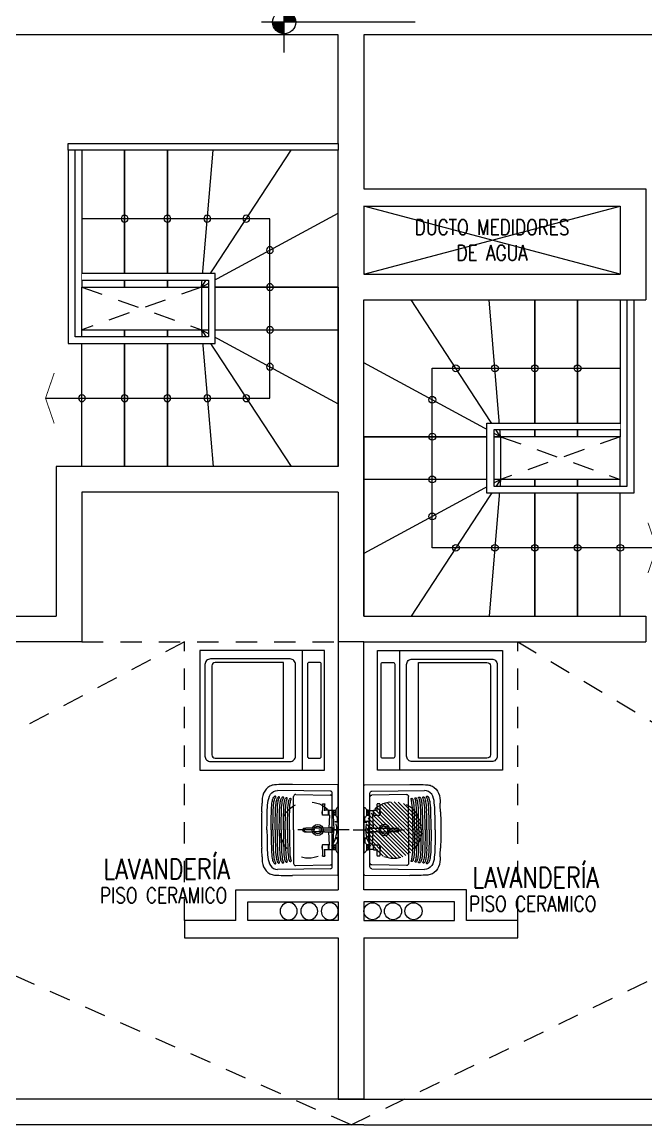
# Model space of a CAD drawing. Header units: millimetres. Extents: x 3765 to 3833, y 1327 to 1657.
# Drawn here: x 3806.17 to 3809.82, y 1357.21 to 1363.66 of the extents above; entities that cross this region are included whole.
import ezdxf
from ezdxf.enums import TextEntityAlignment as Align

# ---------------------------------------------------------------- set-up
doc = ezdxf.new("R2010")
doc.units = ezdxf.units.MM
doc.set_wipeout_variables(frame=1)
doc.linetypes.add('DASHDOT', pattern=[1, 0.5, -0.25, 0, -0.25])
doc.linetypes.add('HIDDEN2', pattern=[0.1875, 0.125, -0.0625])
doc.layers.get('0').update_dxf_attribs({"color": 251, "lineweight": 9})
for name, color, linetype, lineweight in [('A-BARANDAS', 251, 'Continuous', 13), ('A-COCINAS-LAV', 251, 'Continuous', 13), ('A-HATCH', 251, 'Continuous', 13), ('A-LINEAS', 251, 'Continuous', 13), ('A-MURO BAJO', 251, 'Continuous', 13), ('A-MUROS', 251, 'Continuous', 13), ('A-NIVELES-NPT', 251, 'Continuous', 13), ('A-PROYECCIONES', 251, 'HIDDEN2', 13), ('A-TEXTO-ACABADO PISO', 251, 'Continuous', 13), ('A-TEXTO-AMBIENTE', 251, 'Continuous', 13), ('A_50_TextoAmbiente', 251, 'Continuous', 13), ('A_50_TextoIndicaciones', 251, 'Continuous', 13), ('BARANDAS', 251, 'Continuous', 13), ('DLP_MURO ALTO', 251, 'Continuous', 13)]:
    doc.layers.add(name, color=color, linetype=linetype, lineweight=lineweight)
doc.layers.add('MODIFICACION DLPS 20230919 (para obra)', color=251, linetype='Continuous', lineweight=13, plot=False)
doc.styles.add('R80', font='ARIALN.TTF', dxfattribs={"height": 2.03})
doc.styles.add('ROMANS', font='romans.shx', dxfattribs={"width": 0.8})

# ---------------------------------------------------------------- blocks, each defined once
blk = doc.blocks.new('MEZCLADORA-P')
at = {"color": 251, "linetype": 'DASHDOT', "ltscale": 0.07}
blk.add_line((0, 0.2633), (0, -0.2869), dxfattribs=at)
at = {"color": 7}
for p, q in [((-0.1318, 0), (-0.0713, 0)), ((-0.0713, 0), (-0.0713, -0.0048)), ((0.0714, 0), (0.1319, 0)), ((0.1319, 0), (0.1319, -0.0048)), ((-0.1318, 0), (-0.1318, -0.0048)), ((-0.1178, -0.0145), (-0.0853, -0.0145)), ((-0.0875, -0.0265), (-0.1157, -0.0265)), ((-0.0876, -0.057), (-0.1156, -0.057)), ((-0.1156, -0.057), (-0.1156, -0.078)), ((-0.1141, -0.0265), (-0.1146, -0.027)), ((-0.0886, -0.027), (-0.1146, -0.027)), ((-0.1146, -0.027), (-0.1146, -0.056)), ((-0.1146, -0.056), (-0.0886, -0.056)), ((-0.1141, -0.0565), (-0.1146, -0.056)), ((-0.0891, -0.0565), (-0.1141, -0.0565)), ((-0.0891, -0.0265), (-0.0886, -0.027)), ((-0.0891, -0.0565), (-0.0886, -0.056)), ((-0.0886, -0.027), (-0.0886, -0.0285)), ((-0.0886, -0.0525), (-0.0886, -0.056)), ((-0.0876, -0.057), (-0.0876, -0.093)), ((-0.0865, -0.0305), (-0.0015, -0.0262)), ((-0.0865, -0.0505), (-0.011, -0.0543)), ((-0.011, -0.0405), (-0.011, -0.0805)), ((0.086, -0.0304), (0.0015, -0.0262)), ((0.011, -0.0805), (0.011, -0.0405)), ((0.086, -0.0506), (0.011, -0.0543)), ((0.0714, 0), (0.0714, -0.0048)), ((0.0854, -0.0145), (0.1179, -0.0145)), ((0.1157, -0.0265), (0.0875, -0.0265)), ((0.1156, -0.057), (0.0876, -0.057)), ((0.0876, -0.057), (0.0876, -0.093)), ((0.0886, -0.0265), (0.0881, -0.027)), ((0.1151, -0.027), (0.0881, -0.027)), ((0.0881, -0.0285), (0.0881, -0.027)), ((0.0881, -0.056), (0.0881, -0.0525)), ((0.0881, -0.056), (0.1151, -0.056)), ((0.0886, -0.0565), (0.0881, -0.056)), ((0.1146, -0.0565), (0.0886, -0.0565)), ((0.0896, -0.0565), (0.0896, -0.057)), ((0.0926, -0.0379), (0.0926, -0.0379)), ((0.1136, -0.0565), (0.1136, -0.057)), ((0.1146, -0.0265), (0.1151, -0.027)), ((0.1146, -0.0565), (0.1151, -0.056)), ((0.1151, -0.056), (0.1151, -0.027)), ((0.1156, -0.057), (0.1156, -0.078)), ((-0.1526, -0.078), (-0.1501, -0.078)), ((-0.1526, -0.093), (-0.1526, -0.078)), ((-0.1501, -0.093), (-0.1526, -0.093)), ((-0.1242, -0.078), (-0.1501, -0.078)), ((-0.1501, -0.093), (-0.1242, -0.093)), ((-0.1129, -0.078), (-0.1242, -0.078)), ((-0.1242, -0.093), (-0.1129, -0.093)), ((-0.1137, -0.093), (-0.1137, -0.0932)), ((-0.0876, -0.093), (-0.1129, -0.093)), ((-0.1031, -0.0954), (-0.1001, -0.0954)), ((-0.0895, -0.093), (-0.0895, -0.0932)), ((-0.011, -0.0805), (-0.011, -0.1514)), ((0.011, -0.0805), (0.011, -0.1514)), ((0.1129, -0.093), (0.0876, -0.093)), ((0.0895, -0.093), (0.0895, -0.0932)), ((0.1001, -0.0954), (0.1031, -0.0954)), ((0.1242, -0.078), (0.1129, -0.078)), ((0.1129, -0.093), (0.1242, -0.093)), ((0.1137, -0.093), (0.1137, -0.0932)), ((0.1501, -0.078), (0.1242, -0.078)), ((0.1242, -0.093), (0.1501, -0.093)), ((0.1501, -0.078), (0.1526, -0.078)), ((0.1526, -0.093), (0.1501, -0.093)), ((0.1526, -0.093), (0.1526, -0.078)), ((-0.011, -0.1514), (-0.011, -0.1885)), ((-0.011, -0.1885), (-0.011, -0.1905)), ((-0.011, -0.1969), (-0.011, -0.1905)), ((0.011, -0.1885), (0.011, -0.1514)), ((0.011, -0.1885), (0.011, -0.1905)), ((0.011, -0.1969), (0.011, -0.1905))]:
    blk.add_line(p, q, dxfattribs=at)
for centre, radius, start, end in [((-0.1303, -0.0048), 0.0015, 180, 228.4626), ((-0.0982, 0.0315), 0.05, 228.4626, 246.84527), ((-0.1083, -0.0205), 0.0095, 140.83329, 144.6655), ((-0.1083, -0.0205), 0.0095, 215.3345, 219.16671), ((-0.0948, -0.0205), 0.0095, 35.3345, 39.16671), ((-0.0948, -0.0205), 0.0095, 320.83329, 324.6655), ((-0.105, 0.0315), 0.05, 293.15473, 311.5374), ((-0.0728, -0.0048), 0.0015, 311.5374, 0), ((0, -0.0405), 0.0143, 320.04513, 219.95487), ((0, -0.0405), 0.0143, 320.5275, 219.4725), ((0, -0.0405), 0.014, 321.78679, 218.21321), ((0, -0.0405), 0.011, 0, 180), ((0.0729, -0.0048), 0.0015, 180, 228.4626), ((0.105, 0.0315), 0.05, 228.4626, 246.84527), ((0.0949, -0.0205), 0.0095, 140.83329, 144.6655), ((0.0949, -0.0205), 0.0095, 215.3345, 219.16671), ((0.1084, -0.0205), 0.0095, 35.3345, 39.16671), ((0.1084, -0.0205), 0.0095, 320.83329, 324.6655), ((0.0982, 0.0315), 0.05, 293.15473, 311.5374), ((0.1304, -0.0048), 0.0015, 311.5374, 0), ((-0.1127, -0.0932), 0.001, 180, 255.75933), ((-0.1031, -0.0554), 0.04, 255.75933, 270), ((-0.1001, -0.0554), 0.04, 270, 284.24067), ((-0.0905, -0.0932), 0.001, 284.24067, 0), ((0.0905, -0.0932), 0.001, 180, 255.75933), ((0.1001, -0.0554), 0.04, 255.75933, 270), ((0.1031, -0.0554), 0.04, 270, 284.24067), ((0.1127, -0.0932), 0.001, 284.24067, 0)]:
    blk.add_arc(centre, radius, start, end, dxfattribs=at)
for centre, major_axis, ratio, start_param, end_param in [((-0.0016, -0.0243), (0.00195, 0.00019), 0.977728, 4.694416, 4.711947), ((0.0016, -0.0243), (0.00197, -0.00016), 0.989596, 4.695691, 4.715329), ((0, -0.1905), (-0.011, 0), 0.927184, 0, 3.141593), ((0, -0.1905), (0.011, 0), 0.927184, 3.141593, 6.283185)]:
    blk.add_ellipse(centre, major_axis=major_axis, ratio=ratio, start_param=start_param, end_param=end_param, dxfattribs=at)
for points, knots in [([(-0.1161, -0.026), (-0.1161, -0.026), (-0.1161, -0.0259), (-0.1161, -0.0257), (-0.1161, -0.0255), (-0.1161, -0.0251), (-0.1161, -0.0248), (-0.1161, -0.0244), (-0.1161, -0.0242), (-0.1161, -0.0237), (-0.1161, -0.0234), (-0.1161, -0.0228), (-0.1161, -0.0223), (-0.1161, -0.0214), (-0.1161, -0.0209), (-0.1161, -0.0201), (-0.1161, -0.0196), (-0.1161, -0.0187), (-0.1161, -0.0182), (-0.1161, -0.0176), (-0.1161, -0.0173), (-0.1161, -0.0168), (-0.1161, -0.0166), (-0.1161, -0.0162), (-0.1161, -0.0159), (-0.1161, -0.0155), (-0.1161, -0.0153), (-0.1161, -0.0151), (-0.1161, -0.015), (-0.1161, -0.015)], [1.912506, 1.912506, 1.912506, 1.912506, 2.09167, 2.09167, 2.270834, 2.270834, 2.409757, 2.409757, 2.503909, 2.503909, 2.59806, 2.59806, 2.741232, 2.741232, 2.868759, 2.868759, 2.996286, 2.996286, 3.139457, 3.139457, 3.233609, 3.233609, 3.32776, 3.32776, 3.466683, 3.466683, 3.645847, 3.645847, 3.825012, 3.825012, 3.825012, 3.825012]), ([(-0.1088, -0.026), (-0.1083, -0.026), (-0.1078, -0.0259), (-0.1067, -0.0257), (-0.1061, -0.0255), (-0.1053, -0.0251), (-0.1049, -0.0248), (-0.1043, -0.0244), (-0.1041, -0.0242), (-0.1036, -0.0237), (-0.1034, -0.0234), (-0.103, -0.0228), (-0.1028, -0.0223), (-0.1026, -0.0214), (-0.1025, -0.0209), (-0.1025, -0.0201), (-0.1026, -0.0196), (-0.1028, -0.0187), (-0.103, -0.0182), (-0.1034, -0.0176), (-0.1036, -0.0173), (-0.1041, -0.0168), (-0.1043, -0.0166), (-0.1049, -0.0162), (-0.1053, -0.0159), (-0.1061, -0.0155), (-0.1067, -0.0153), (-0.1078, -0.0151), (-0.1083, -0.015), (-0.1088, -0.015), (-0.1094, -0.015), (-0.1099, -0.0151), (-0.111, -0.0153), (-0.1116, -0.0155), (-0.1124, -0.0159), (-0.1128, -0.0162), (-0.1134, -0.0166), (-0.1136, -0.0168), (-0.1141, -0.0173), (-0.1143, -0.0176), (-0.1147, -0.0182), (-0.1149, -0.0187), (-0.1151, -0.0196), (-0.1152, -0.0201), (-0.1152, -0.0209), (-0.1151, -0.0214), (-0.1149, -0.0223), (-0.1147, -0.0228), (-0.1143, -0.0234), (-0.1141, -0.0237), (-0.1136, -0.0242), (-0.1134, -0.0244), (-0.1128, -0.0248), (-0.1124, -0.0251), (-0.1116, -0.0255), (-0.111, -0.0257), (-0.1099, -0.0259), (-0.1094, -0.026), (-0.1088, -0.026)], [1.912506, 1.912506, 1.912506, 1.912506, 2.09167, 2.09167, 2.270834, 2.270834, 2.409757, 2.409757, 2.503909, 2.503909, 2.59806, 2.59806, 2.741232, 2.741232, 2.868759, 2.868759, 2.996286, 2.996286, 3.139457, 3.139457, 3.233609, 3.233609, 3.32776, 3.32776, 3.466683, 3.466683, 3.645847, 3.645847, 3.825012, 3.825012, 3.825012, 4.004176, 4.004176, 4.18334, 4.18334, 4.322263, 4.322263, 4.416415, 4.416415, 4.510566, 4.510566, 4.653737, 4.653737, 4.781264, 4.781264, 4.908792, 4.908792, 5.051963, 5.051963, 5.146114, 5.146114, 5.240266, 5.240266, 5.379189, 5.379189, 5.558353, 5.558353, 5.737517, 5.737517, 5.737517, 5.737517]), ([(-0.0944, -0.026), (-0.0938, -0.026), (-0.0933, -0.0259), (-0.0922, -0.0257), (-0.0916, -0.0255), (-0.0908, -0.0251), (-0.0904, -0.0248), (-0.0898, -0.0244), (-0.0896, -0.0242), (-0.0891, -0.0237), (-0.0889, -0.0234), (-0.0885, -0.0228), (-0.0883, -0.0223), (-0.0881, -0.0214), (-0.088, -0.0209), (-0.088, -0.0201), (-0.0881, -0.0196), (-0.0883, -0.0187), (-0.0885, -0.0182), (-0.0889, -0.0176), (-0.0891, -0.0173), (-0.0896, -0.0168), (-0.0898, -0.0166), (-0.0904, -0.0162), (-0.0908, -0.0159), (-0.0916, -0.0155), (-0.0922, -0.0153), (-0.0933, -0.0151), (-0.0938, -0.015), (-0.0944, -0.015), (-0.0949, -0.015), (-0.0954, -0.0151), (-0.0965, -0.0153), (-0.0971, -0.0155), (-0.0979, -0.0159), (-0.0983, -0.0162), (-0.0989, -0.0166), (-0.0991, -0.0168), (-0.0996, -0.0173), (-0.0998, -0.0176), (-0.1002, -0.0182), (-0.1004, -0.0187), (-0.1006, -0.0196), (-0.1007, -0.0201), (-0.1007, -0.0209), (-0.1006, -0.0214), (-0.1004, -0.0223), (-0.1002, -0.0228), (-0.0998, -0.0234), (-0.0996, -0.0237), (-0.0991, -0.0242), (-0.0989, -0.0244), (-0.0983, -0.0248), (-0.0979, -0.0251), (-0.0971, -0.0255), (-0.0965, -0.0257), (-0.0954, -0.0259), (-0.0949, -0.026), (-0.0944, -0.026)], [-1.912506, -1.912506, -1.912506, -1.912506, -1.733342, -1.733342, -1.554177, -1.554177, -1.415254, -1.415254, -1.321103, -1.321103, -1.226951, -1.226951, -1.08378, -1.08378, -0.956253, -0.956253, -0.828726, -0.828726, -0.685555, -0.685555, -0.591403, -0.591403, -0.497251, -0.497251, -0.358328, -0.358328, -0.179164, -0.179164, 0, 0, 0, 0.179164, 0.179164, 0.358328, 0.358328, 0.497251, 0.497251, 0.591403, 0.591403, 0.685555, 0.685555, 0.828726, 0.828726, 0.956253, 0.956253, 1.08378, 1.08378, 1.226951, 1.226951, 1.321103, 1.321103, 1.415254, 1.415254, 1.554177, 1.554177, 1.733342, 1.733342, 1.912506, 1.912506, 1.912506, 1.912506]), ([(-0.0886, -0.0285), (-0.0886, -0.0287), (-0.0886, -0.0289), (-0.0884, -0.0293), (-0.0883, -0.0295), (-0.0881, -0.0299), (-0.0879, -0.03), (-0.0876, -0.0303), (-0.0874, -0.0303), (-0.0869, -0.0305), (-0.0867, -0.0305), (-0.0865, -0.0305)], [0.0014961, 0.0014961, 0.0014961, 0.0014961, 0.0628341, 0.0628341, 0.1278738, 0.1278738, 0.192655, 0.192655, 0.2586819, 0.2586819, 0.3211409, 0.3211409, 0.3211409, 0.3211409]), ([(-0.0865, -0.0505), (-0.0867, -0.0505), (-0.0869, -0.0505), (-0.0873, -0.0507), (-0.0875, -0.0507), (-0.0879, -0.051), (-0.0881, -0.0511), (-0.0883, -0.0515), (-0.0884, -0.0517), (-0.0886, -0.0521), (-0.0886, -0.0523), (-0.0886, -0.0525)], [0, 0, 0, 0, 0.0632739, 0.0632739, 0.1284986, 0.1284986, 0.1931331, 0.1931331, 0.2588948, 0.2588948, 0.322347, 0.322347, 0.322347, 0.322347]), ([(-0.0871, -0.015), (-0.0871, -0.015), (-0.0871, -0.0151), (-0.0871, -0.0153), (-0.0871, -0.0155), (-0.0871, -0.0159), (-0.0871, -0.0162), (-0.0871, -0.0166), (-0.0871, -0.0168), (-0.0871, -0.0173), (-0.0871, -0.0176), (-0.0871, -0.0182), (-0.0871, -0.0187), (-0.0871, -0.0196), (-0.0871, -0.0201), (-0.0871, -0.0209), (-0.0871, -0.0214), (-0.0871, -0.0223), (-0.0871, -0.0228), (-0.0871, -0.0234), (-0.0871, -0.0237), (-0.0871, -0.0242), (-0.0871, -0.0244), (-0.0871, -0.0248), (-0.0871, -0.0251), (-0.0871, -0.0255), (-0.0871, -0.0257), (-0.0871, -0.0259), (-0.0871, -0.026), (-0.0871, -0.026)], [0, 0, 0, 0, 0.179164, 0.179164, 0.358328, 0.358328, 0.497251, 0.497251, 0.591403, 0.591403, 0.685555, 0.685555, 0.828726, 0.828726, 0.956253, 0.956253, 1.08378, 1.08378, 1.226951, 1.226951, 1.321103, 1.321103, 1.415254, 1.415254, 1.554177, 1.554177, 1.733342, 1.733342, 1.912506, 1.912506, 1.912506, 1.912506]), ([(0.0014, -0.0262), (0.0014, -0.0262), (0.0014, -0.0262), (0.0015, -0.0262), (0.0015, -0.0262), (0.0015, -0.0262)], [0, 0, 0, 0, 0.003858876, 0.003858876, 0.005459734, 0.005459734, 0.005459734, 0.005459734]), ([(0.086, -0.0305), (0.0862, -0.0305), (0.0864, -0.0304), (0.0869, -0.0303), (0.0871, -0.0302), (0.0874, -0.03), (0.0876, -0.0298), (0.0878, -0.0295), (0.0879, -0.0293), (0.0881, -0.0289), (0.0881, -0.0287), (0.0881, -0.0285)], [0.0009309, 0.0009309, 0.0009309, 0.0009309, 0.0631461, 0.0631461, 0.1284888, 0.1284888, 0.1937028, 0.1937028, 0.260157, 0.260157, 0.3196739, 0.3196739, 0.3196739, 0.3196739]), ([(0.0881, -0.0525), (0.0881, -0.0523), (0.0881, -0.0521), (0.0879, -0.0517), (0.0878, -0.0515), (0.0876, -0.0512), (0.0874, -0.051), (0.0871, -0.0508), (0.0869, -0.0507), (0.0864, -0.0506), (0.0862, -0.0505), (0.086, -0.0505)], [0.0009616, 0.0009616, 0.0009616, 0.0009616, 0.0627142, 0.0627142, 0.1276947, 0.1276947, 0.1924362, 0.1924362, 0.2584085, 0.2584085, 0.3218037, 0.3218037, 0.3218037, 0.3218037]), ([(0.0871, -0.026), (0.0871, -0.026), (0.0871, -0.0259), (0.0871, -0.0257), (0.0871, -0.0255), (0.0871, -0.0251), (0.0871, -0.0248), (0.0871, -0.0244), (0.0871, -0.0242), (0.0871, -0.0237), (0.0871, -0.0234), (0.0871, -0.0228), (0.0871, -0.0223), (0.0871, -0.0214), (0.0871, -0.0209), (0.0871, -0.0201), (0.0871, -0.0196), (0.0871, -0.0187), (0.0871, -0.0182), (0.0871, -0.0176), (0.0871, -0.0173), (0.0871, -0.0168), (0.0871, -0.0166), (0.0871, -0.0162), (0.0871, -0.0159), (0.0871, -0.0155), (0.0871, -0.0153), (0.0871, -0.0151), (0.0871, -0.015), (0.0871, -0.015)], [1.912506, 1.912506, 1.912506, 1.912506, 2.09167, 2.09167, 2.270834, 2.270834, 2.409757, 2.409757, 2.503909, 2.503909, 2.59806, 2.59806, 2.741232, 2.741232, 2.868759, 2.868759, 2.996286, 2.996286, 3.139457, 3.139457, 3.233609, 3.233609, 3.32776, 3.32776, 3.466683, 3.466683, 3.645847, 3.645847, 3.825012, 3.825012, 3.825012, 3.825012]), ([(0.0944, -0.026), (0.0949, -0.026), (0.0954, -0.0259), (0.0965, -0.0257), (0.0971, -0.0255), (0.0979, -0.0251), (0.0983, -0.0248), (0.0989, -0.0244), (0.0991, -0.0242), (0.0996, -0.0237), (0.0998, -0.0234), (0.1002, -0.0228), (0.1004, -0.0223), (0.1006, -0.0214), (0.1007, -0.0209), (0.1007, -0.0201), (0.1006, -0.0196), (0.1004, -0.0187), (0.1002, -0.0182), (0.0998, -0.0176), (0.0996, -0.0173), (0.0991, -0.0168), (0.0989, -0.0166), (0.0983, -0.0162), (0.0979, -0.0159), (0.0971, -0.0155), (0.0965, -0.0153), (0.0954, -0.0151), (0.0949, -0.015), (0.0944, -0.015), (0.0938, -0.015), (0.0933, -0.0151), (0.0922, -0.0153), (0.0916, -0.0155), (0.0908, -0.0159), (0.0904, -0.0162), (0.0898, -0.0166), (0.0896, -0.0168), (0.0891, -0.0173), (0.0889, -0.0176), (0.0885, -0.0182), (0.0883, -0.0187), (0.0881, -0.0196), (0.088, -0.0201), (0.088, -0.0209), (0.0881, -0.0214), (0.0883, -0.0223), (0.0885, -0.0228), (0.0889, -0.0234), (0.0891, -0.0237), (0.0896, -0.0242), (0.0898, -0.0244), (0.0904, -0.0248), (0.0908, -0.0251), (0.0916, -0.0255), (0.0922, -0.0257), (0.0933, -0.0259), (0.0938, -0.026), (0.0944, -0.026)], [1.912506, 1.912506, 1.912506, 1.912506, 2.09167, 2.09167, 2.270834, 2.270834, 2.409757, 2.409757, 2.503909, 2.503909, 2.59806, 2.59806, 2.741232, 2.741232, 2.868759, 2.868759, 2.996286, 2.996286, 3.139457, 3.139457, 3.233609, 3.233609, 3.32776, 3.32776, 3.466683, 3.466683, 3.645847, 3.645847, 3.825012, 3.825012, 3.825012, 4.004176, 4.004176, 4.18334, 4.18334, 4.322263, 4.322263, 4.416415, 4.416415, 4.510566, 4.510566, 4.653737, 4.653737, 4.781264, 4.781264, 4.908792, 4.908792, 5.051963, 5.051963, 5.146114, 5.146114, 5.240266, 5.240266, 5.379189, 5.379189, 5.558353, 5.558353, 5.737517, 5.737517, 5.737517, 5.737517]), ([(0.1088, -0.026), (0.1094, -0.026), (0.1099, -0.0259), (0.111, -0.0257), (0.1116, -0.0255), (0.1124, -0.0251), (0.1128, -0.0248), (0.1134, -0.0244), (0.1136, -0.0242), (0.1141, -0.0237), (0.1143, -0.0234), (0.1147, -0.0228), (0.1149, -0.0223), (0.1151, -0.0214), (0.1152, -0.0209), (0.1152, -0.0201), (0.1151, -0.0196), (0.1149, -0.0187), (0.1147, -0.0182), (0.1143, -0.0176), (0.1141, -0.0173), (0.1136, -0.0168), (0.1134, -0.0166), (0.1128, -0.0162), (0.1124, -0.0159), (0.1116, -0.0155), (0.111, -0.0153), (0.1099, -0.0151), (0.1094, -0.015), (0.1088, -0.015), (0.1083, -0.015), (0.1078, -0.0151), (0.1067, -0.0153), (0.1061, -0.0155), (0.1053, -0.0159), (0.1049, -0.0162), (0.1043, -0.0166), (0.1041, -0.0168), (0.1036, -0.0173), (0.1034, -0.0176), (0.103, -0.0182), (0.1028, -0.0187), (0.1026, -0.0196), (0.1025, -0.0201), (0.1025, -0.0209), (0.1026, -0.0214), (0.1028, -0.0223), (0.103, -0.0228), (0.1034, -0.0234), (0.1036, -0.0237), (0.1041, -0.0242), (0.1043, -0.0244), (0.1049, -0.0248), (0.1053, -0.0251), (0.1061, -0.0255), (0.1067, -0.0257), (0.1078, -0.0259), (0.1083, -0.026), (0.1088, -0.026)], [-1.912506, -1.912506, -1.912506, -1.912506, -1.733342, -1.733342, -1.554177, -1.554177, -1.415254, -1.415254, -1.321103, -1.321103, -1.226951, -1.226951, -1.08378, -1.08378, -0.956253, -0.956253, -0.828726, -0.828726, -0.685555, -0.685555, -0.591403, -0.591403, -0.497251, -0.497251, -0.358328, -0.358328, -0.179164, -0.179164, 0, 0, 0, 0.179164, 0.179164, 0.358328, 0.358328, 0.497251, 0.497251, 0.591403, 0.591403, 0.685555, 0.685555, 0.828726, 0.828726, 0.956253, 0.956253, 1.08378, 1.08378, 1.226951, 1.226951, 1.321103, 1.321103, 1.415254, 1.415254, 1.554177, 1.554177, 1.733342, 1.733342, 1.912506, 1.912506, 1.912506, 1.912506]), ([(0.1161, -0.015), (0.1161, -0.015), (0.1161, -0.0151), (0.1161, -0.0153), (0.1161, -0.0155), (0.1161, -0.0159), (0.1161, -0.0162), (0.1161, -0.0166), (0.1161, -0.0168), (0.1161, -0.0173), (0.1161, -0.0176), (0.1161, -0.0182), (0.1161, -0.0187), (0.1161, -0.0196), (0.1161, -0.0201), (0.1161, -0.0209), (0.1161, -0.0214), (0.1161, -0.0223), (0.1161, -0.0228), (0.1161, -0.0234), (0.1161, -0.0237), (0.1161, -0.0242), (0.1161, -0.0244), (0.1161, -0.0248), (0.1161, -0.0251), (0.1161, -0.0255), (0.1161, -0.0257), (0.1161, -0.0259), (0.1161, -0.026), (0.1161, -0.026)], [0, 0, 0, 0, 0.179164, 0.179164, 0.358328, 0.358328, 0.497251, 0.497251, 0.591403, 0.591403, 0.685555, 0.685555, 0.828726, 0.828726, 0.956253, 0.956253, 1.08378, 1.08378, 1.226951, 1.226951, 1.321103, 1.321103, 1.415254, 1.415254, 1.554177, 1.554177, 1.733342, 1.733342, 1.912506, 1.912506, 1.912506, 1.912506]), ([(0.011, -0.1969), (0.011, -0.198), (0.0108, -0.199), (0.0101, -0.2011), (0.0095, -0.2021), (0.0082, -0.2038), (0.0073, -0.2046), (0.0054, -0.2059), (0.0043, -0.2064), (0.0021, -0.207), (0.0009, -0.2072), (-0.0015, -0.2071), (-0.0026, -0.2069), (-0.0048, -0.2062), (-0.0059, -0.2056), (-0.0077, -0.2042), (-0.0085, -0.2034), (-0.0098, -0.2016), (-0.0103, -0.2006), (-0.0109, -0.1987), (-0.011, -0.1978), (-0.011, -0.1969)], [4.328417, 4.328417, 4.328417, 4.328417, 4.64395, 4.64395, 4.960575, 4.960575, 5.279717, 5.279717, 5.601363, 5.601363, 5.924602, 5.924602, 6.248311, 6.248311, 6.571371, 6.571371, 6.892655, 6.892655, 7.211325, 7.211325, 7.470009, 7.470009, 7.470009, 7.470009])]:
    blk.add_open_spline(points, degree=3, knots=knots, dxfattribs=at)
for points in [[(-0.093, -0.0371), (-0.093, -0.0371), (-0.093, -0.0371), (-0.093, -0.0371)], [(-0.0886, -0.0525), (-0.0886, -0.0525), (-0.0886, -0.0525), (-0.0886, -0.0525)], [(-0.0865, -0.0505), (-0.0865, -0.0505), (-0.0865, -0.0505), (-0.0865, -0.0505)], [(-0.0015, -0.0262), (-0.0015, -0.0262), (-0.0015, -0.0262), (-0.0015, -0.0262)], [(-0.0015, -0.0262), (-0.0015, -0.0262), (-0.0014, -0.0262), (-0.0014, -0.0262)], [(0.0015, -0.0262), (0.0015, -0.0262), (0.0015, -0.0262), (0.0015, -0.0262)], [(0.0881, -0.0525), (0.0881, -0.0525), (0.0881, -0.0525), (0.0881, -0.0525)]]:
    blk.add_open_spline(points, degree=3, dxfattribs=at)
blk = doc.blocks.new('LAV-AMAZ-LAV_01')
blk.add_wipeout([(0.26, 0), (0.2622, -0.0005), (0.2636, -0.0015), (0.2646, -0.0029), (0.265, -0.005), (0.2669, -0.2686), (0.2669, -0.2806), (0.2668, -0.3016), (0.2663, -0.3212), (0.2658, -0.3369), (0.2649, -0.3544), (0.2637, -0.3738), (0.2622, -0.3835), (0.2599, -0.3912), (0.256, -0.3998), (0.2526, -0.4053), (0.248, -0.4118), (0.2384, -0.4219), (0.2336, -0.426), (0.2274, -0.4303), (0.2218, -0.4337), (0.2153, -0.4368), (0.2095, -0.4389), (0.2006, -0.4416), (0.191, -0.4437), (0.1829, -0.445), (0.1696, -0.4461), (0.165, -0.4462), (0.1572, -0.4459), (0.1314, -0.4466), (0.1057, -0.4481), (0.0834, -0.4489), (0.0611, -0.4495), (0.0413, -0.4498), (0.0031, -0.45), (-0.0305, -0.4499), (-0.0611, -0.4495), (-0.0834, -0.4489), (-0.1057, -0.4481), (-0.1314, -0.4466), (-0.1572, -0.4459), (-0.165, -0.4462), (-0.1772, -0.4456), (-0.1867, -0.4445), (-0.1955, -0.4428), (-0.2037, -0.4407), (-0.2104, -0.4386), (-0.2153, -0.4368), (-0.223, -0.433), (-0.231, -0.4279), (-0.2384, -0.4219), (-0.245, -0.4153), (-0.2509, -0.4079), (-0.2556, -0.4005), (-0.2593, -0.3928), (-0.2612, -0.3876), (-0.2627, -0.3815), (-0.2637, -0.3738), (-0.2647, -0.3576), (-0.2655, -0.3419), (-0.2661, -0.3284), (-0.2663, -0.3212), (-0.2667, -0.3081), (-0.2669, -0.2902), (-0.2669, -0.2686), (-0.2665, -0.2127), (-0.266, -0.1368), (-0.265, -0.005), (-0.2647, -0.0032), (-0.2636, -0.0015), (-0.2621, -0.0004), (-0.26, 0)])
for p, q in [((0.26, 0), (-0.26, 0)), ((-0.265, -0.005), (-0.2669, -0.2686)), ((-0.2271, -0.0469), (-0.2308, -0.3547)), ((0.2151, -0.035), (-0.2151, -0.035)), ((-0.208, -0.2488), (-0.2042, -0.0468)), ((0.208, -0.2488), (0.2042, -0.0468)), ((0.2271, -0.0469), (0.2308, -0.3547)), ((0.265, -0.005), (0.2669, -0.2686)), ((0, -0.261), (-0.196, -0.261)), ((0, -0.261), (0.196, -0.261))]:
    blk.add_line(p, q)
at = {"color": 7}
for points in [[(-0.0001, -0.334, -0.004924), (-0.06, -0.3335, -0.005443), (-0.1041, -0.3321, -0.041272), (-0.157, -0.329, -0.078711), (-0.1799, -0.3243, -0.062731), (-0.1859, -0.3211, -0.37117)], [(-0.0001, -0.321, -0.004924), (-0.06, -0.3205, -0.005443), (-0.1041, -0.3191, -0.041272), (-0.157, -0.316, -0.068069), (-0.1833, -0.3101, -0.158546)], [(-0.0001, -0.31, -0.004924), (-0.06, -0.3095, -0.005443), (-0.1041, -0.3081, -0.041272), (-0.157, -0.305, -0.066903), (-0.1829, -0.2992, -0.004021)], [(-0.0001, -0.286, -0.004924), (-0.06, -0.2855, -0.005443), (-0.1041, -0.2841, -0.041272), (-0.157, -0.281, -0.059773), (-0.1802, -0.2762, -0.37117)], [(-0.0001, -0.297, -0.004924), (-0.06, -0.2965, -0.005443), (-0.1041, -0.2951, -0.041272), (-0.157, -0.292, -0.045554), (-0.1778, -0.2875)], [(0.0001, -0.286, 0.004924), (0.06, -0.2855, 0.005443), (0.1041, -0.2841, 0.041272), (0.157, -0.281, 0.059773), (0.1802, -0.2762, 0.37117)], [(0.0001, -0.297, 0.004924), (0.06, -0.2965, 0.005443), (0.1041, -0.2951, 0.041272), (0.157, -0.292, 0.045554), (0.1778, -0.2875)], [(0.0001, -0.31, 0.004924), (0.06, -0.3095, 0.005443), (0.1041, -0.3081, 0.041272), (0.157, -0.305, 0.066903), (0.1829, -0.2992, 0.004021)], [(0.0001, -0.321, 0.004924), (0.06, -0.3205, 0.005443), (0.1041, -0.3191, 0.041272), (0.157, -0.316, 0.068069), (0.1833, -0.3101, 0.158546)], [(0.0001, -0.334, 0.004924), (0.06, -0.3335, 0.005443), (0.1041, -0.3321, 0.041272), (0.157, -0.329, 0.078711), (0.1799, -0.3243, 0.062731), (0.1859, -0.3211, 0.37117)], [(-0.0001, -0.393, -0.004924), (-0.06, -0.3925, -0.005443), (-0.1041, -0.3911, -0.041272), (-0.157, -0.388, -0.064512), (-0.1851, -0.3816, -0.157603), (-0.1966, -0.3724)], [(-0.0001, -0.369, -0.004924), (-0.06, -0.3685, -0.005443), (-0.1041, -0.3671, -0.041272), (-0.157, -0.364, -0.068174), (-0.1834, -0.358, -0.157546), (-0.1925, -0.3517, -0.375783)], [(-0.0001, -0.382, -0.004924), (-0.06, -0.3815, -0.005443), (-0.1041, -0.3801, -0.041272), (-0.157, -0.377, -0.068174), (-0.1834, -0.371, -0.088848), (-0.1902, -0.3667, -0.37117)], [(-0.0001, -0.358, -0.004924), (-0.06, -0.3575, -0.005443), (-0.1041, -0.3561, -0.041272), (-0.157, -0.353, -0.068174), (-0.1834, -0.347, -0.012686), (-0.1882, -0.3447)], [(-0.0001, -0.345, -0.004924), (-0.06, -0.3445, -0.005443), (-0.1041, -0.3431, -0.041272), (-0.157, -0.34, -0.078711), (-0.1799, -0.3353, -0.054156), (-0.1851, -0.3326, -0.37117)], [(0.0001, -0.345, 0.004924), (0.06, -0.3445, 0.005443), (0.1041, -0.3431, 0.041272), (0.157, -0.34, 0.078711), (0.1799, -0.3353, 0.054156), (0.1851, -0.3326, 0.37117)], [(0.0001, -0.358, 0.004924), (0.06, -0.3575, 0.005443), (0.1041, -0.3561, 0.041272), (0.157, -0.353, 0.068174), (0.1834, -0.347, 0.012686), (0.1882, -0.3447)], [(0.0001, -0.369, 0.004924), (0.06, -0.3685, 0.005443), (0.1041, -0.3671, 0.041272), (0.157, -0.364, 0.068174), (0.1834, -0.358, 0.157546), (0.1925, -0.3517, 0.375783)], [(0.0001, -0.382, 0.004924), (0.06, -0.3815, 0.005443), (0.1041, -0.3801, 0.041272), (0.157, -0.377, 0.068174), (0.1834, -0.371, 0.088848), (0.1902, -0.3667, 0.37117)], [(0.0001, -0.393, 0.004924), (0.06, -0.3925, 0.005443), (0.1041, -0.3911, 0.041272), (0.157, -0.388, 0.064512), (0.1851, -0.3816, 0.157603), (0.1966, -0.3724)]]:
    blk.add_lwpolyline(points, format="xyb", dxfattribs=at)
for points in [[(0, -0.417, -0.004925), (-0.0604, -0.4165, -0.00535), (-0.1043, -0.4151, -0.04023), (-0.1597, -0.4119, -0.10491), (-0.2087, -0.3967, -0.253945), (-0.2308, -0.3547, -0.253945)], [(0, -0.417, 0.004925), (0.0604, -0.4165, 0.00535), (0.1043, -0.4151, 0.04023), (0.1597, -0.4119, 0.10491), (0.2087, -0.3967, 0.253945), (0.2308, -0.3547, 0.253945)], [(-0.0611, -0.4495, 0.004927), (0, -0.45, 0.004927), (0.0611, -0.4495, 0.004927)]]:
    blk.add_lwpolyline(points, format="xyb")
for radius in [0.0325, 0.0225]:
    blk.add_circle((0, -0.12), radius)
for centre, radius, start, end in [((-0.26, -0.005), 0.005, 90, 179.5983), ((0.26, -0.005), 0.005, 0.4017, 90), ((-0.2151, -0.047), 0.012, 90, 179.31987), ((-0.1922, -0.047), 0.012, 90, 178.92487), ((0.1922, -0.047), 0.012, 1.07513, 90), ((0.2151, -0.047), 0.012, 0.68013, 90), ((-0.196, -0.249), 0.012, 178.92487, 270), ((0.196, -0.249), 0.012, 270, 1.07513), ((1.0777, -0.2806), 1.3446, 179.48777, 183.97336), ((-1.0777, -0.2806), 1.3446, 356.02664, 0.51223), ((-0.2016, -0.3694), 0.0623, 183.97336, 209.88729), ((0.2016, -0.3694), 0.0623, 330.11271, 356.02664), ((-0.1812, -0.3586), 0.0853, 209.37985, 246.45279), ((-0.165, -0.3061), 0.14, 248.94145, 273.2067), ((-0.1653, -1.2669), 0.821, 85.83353, 89.43183), ((-0.0188, 1.6329), 2.0828, 267.61129, 268.83808), ((0.0188, 1.6329), 2.0828, 271.16192, 272.38871), ((0.1653, -1.2669), 0.821, 90.56817, 94.16647), ((0.165, -0.3061), 0.14, 266.7933, 291.05855), ((0.1812, -0.3586), 0.0853, 293.54721, 330.62015)]:
    blk.add_arc(centre, radius, start, end)
for centre, radius, start, end in [((-0.1843, -0.3232), 0.00817, 170.88837, 211.77597), ((-0.189, -0.3225), 0.00344, 23.66237, 170.88837), ((-0.1848, -0.3029), 0.00409, 62.49072, 198.72203), ((-0.1792, -0.3009), 0.01, 198.72203, 245.46816), ((-0.1812, -0.2801), 0.00402, 67.2152, 203.94922), ((-0.1728, -0.2741), 0.0143, 212.14535, 249.2708), ((0.1728, -0.2741), 0.0143, 290.7292, 327.85465), ((0.1812, -0.2801), 0.00402, 336.05078, 112.7848), ((0.1848, -0.3029), 0.00409, 341.27797, 117.50928), ((0.1792, -0.3009), 0.01, 294.53184, 341.27797), ((0.189, -0.3225), 0.00344, 9.11163, 156.33763), ((0.1843, -0.3232), 0.00817, 328.22403, 9.11163), ((-0.1935, -0.3694), 0.00427, 39.87924, 224.31503), ((-0.1898, -0.3485), 0.00418, 67.18441, 229.44378), ((-0.1807, -0.321), 0.0124, 211.77597, 249.26327), ((0.1807, -0.321), 0.0124, 290.73673, 328.22403), ((0.1898, -0.3485), 0.00418, 310.55622, 112.81559), ((0.1935, -0.3694), 0.00427, 315.68497, 140.12076)]:
    blk.add_arc(centre, radius, start, end, dxfattribs=at)
blk.add_blockref('MEZCLADORA-P', (0, 0))
blk = doc.blocks.new('TERMA')
at = {"layer": 'A-HATCH', "linetype": 'HIDDEN2', "ltscale": 0.3}
h = blk.add_hatch(dxfattribs=at)
h.set_pattern_fill('ANSI31', color=256, scale=0.005)
h.set_pattern_definition([(45, (-212.033513, -158.478632), (-0.01122532015, 0.01122532015), [])])
edge = h.paths.add_edge_path()
edge.add_arc((-0.175, 0), 0.165, 0, 360)
at = {"linetype": 'Continuous', "ltscale": 0.3}
blk.add_line((0, 0.045), (0, -0.045), dxfattribs=at)
for points in [[(-0.0178, 0.05), (-0.005, 0.05), (-0.005, 0.075), (0, 0.075), (0, 0.045), (-0.0163, 0.045)], [(-0.0178, -0.05), (-0.005, -0.05), (-0.005, -0.075), (0, -0.075), (0, -0.045), (-0.0163, -0.045)]]:
    blk.add_lwpolyline(points, close=True, dxfattribs=at)
at = {"color": 8, "linetype": 'HIDDEN2', "ltscale": 0.3}
blk.add_circle((-0.175, 0), 0.165, dxfattribs=at)
blk = doc.blocks.new('LAV-SEC')
blk.add_wipeout([(-0.35, 0), (-0.35, -0.73), (0.35, -0.73), (0.35, 0)])
blk.add_line((0.35, -0.13), (-0.35, -0.13))
blk.add_lwpolyline([(0.35, 0), (-0.35, 0), (-0.35, -0.73), (0.35, -0.73)], close=True)
at = {"color": 251}
for points in [[(0.27, -0.02), (-0.27, -0.02, 0.414214), (-0.28, -0.03), (-0.28, -0.09, 0.414214), (-0.27, -0.1), (0.27, -0.1, 0.414214), (0.28, -0.09), (0.28, -0.03, 0.414214)], [(0.28, -0.24), (-0.28, -0.24), (-0.28, -0.64, 0.414214), (-0.26, -0.66), (0.26, -0.66, 0.414214), (0.28, -0.64)]]:
    blk.add_lwpolyline(points, format="xyb", close=True, dxfattribs=at)
blk.add_lwpolyline([(-0.3, -0.6677, 0.414214), (-0.2677, -0.7), (0.2677, -0.7, 0.414214), (0.3, -0.6677), (0.3, -0.2023, 0.414214), (0.2677, -0.17), (-0.2677, -0.17, 0.414214), (-0.3, -0.2023)], format="xyb", close=True)
blk = doc.blocks.new('ESC2')
at = {"layer": 'A-LINEAS', "color": 4, "const_width": 0.005}
blk.add_lwpolyline([(-1.6618, 1.5974), (-1.7127, 1.45), (-1.6618, 1.3026)], dxfattribs=at)
at = {"layer": 'A-LINEAS', "linetype": 'Continuous'}
for centre in [(-1.5, 1.45), (-1.25, 1.45), (-1, 1.45), (-0.7663, 1.45), (-0.5381, 1.45), (-0.4, 1.2662), (-0.4, 1.05), (-0.4001, 0.8), (-0.4, 0.5839), (-0.5381, 0.4)]:
    blk.add_circle(centre, 0.02, dxfattribs=at)
at = {"layer": 'A-MURO BAJO'}
for p, q in [((-1, 1.85), (-1, 1.05)), ((0, 1.85), (-1, 1.85)), ((0, 0.8), (0, 1.85)), ((-1, 1.05), (0, 1.05))]:
    blk.add_line(p, q, dxfattribs=at)
for points in [[(-1.5, 1.05), (-1.25, 1.05), (-1.25, 1.85), (-1.5, 1.85)], [(-1.25, 1.05), (-1, 1.05), (-1, 1.85), (-1.25, 1.85)], [(-1.5, 0.8), (-1.25, 0.8), (-1.25, 0), (-1.5, 0)], [(-1.25, 0.8), (-1, 0.8), (-1, 0), (-1.25, 0)], [(-1, 0.8), (0, 0.8), (0, 0), (-1, 0)]]:
    blk.add_lwpolyline(points, close=True, dxfattribs=at)
for points in [[(-0.8, 1.05), (-0.7326, 1.85)], [(-0.8, 1.05), (-0.2763, 1.85)], [(-0.8, 1.05), (0, 1.4825)], [(-0.0003, 0.8), (-0.8, 0.8), (-0.8, 1.05)], [(-0.8, 0.8), (-0.7326, 0)], [(-0.8, 0.8), (-0.2763, 0)], [(-0.8, 0.8), (0, 0.3675)]]:
    blk.add_lwpolyline(points, dxfattribs=at)
blk.add_wipeout([(-1.54, 0), (-1.58, 0), (-1.58, 1.13), (-0.72, 1.13), (-0.72, 0.72), (-1.5, 0.72), (-1.5, 0.76), (-0.76, 0.76), (-0.76, 1.09), (-1.54, 1.09), (-1.54, 0.9061)]).dxf.layer = 'A-COCINAS-LAV'
at = {"layer": 'A-COCINAS-LAV'}
for points in [[(-1.58, 0), (-1.58, 1.13), (-0.72, 1.13), (-0.72, 0.72), (-1.5, 0.72)], [(-1.5, 0.76), (-0.76, 0.76), (-0.76, 1.09), (-1.54, 1.09), (-1.54, 0)]]:
    blk.add_lwpolyline(points, dxfattribs=at)
at = {"layer": 'A-LINEAS', "linetype": 'Continuous'}
blk.add_lwpolyline([(-1.7127, 1.45), (-0.4, 1.45), (-0.4, 0.4), (-1.5, 0.4)], dxfattribs=at)
for centre in [(-1.25, 0.4), (-1, 0.4), (-0.7663, 0.4)]:
    blk.add_circle(centre, 0.02, dxfattribs=at)
at = {"layer": 'A-MURO BAJO'}
blk.add_line((-1.5, 1.05), (-1.5, 0.8), dxfattribs=at)
at = {"layer": 'A-PROYECCIONES'}
blk.add_line((-1.5, 0.8), (-0.8, 1.05), dxfattribs=at)
blk.add_lwpolyline([(-0.8, 0.8), (-1.5, 1.05)], dxfattribs=at)
blk = doc.blocks.new('DPTO 65_D2')
at = {"color": 8}
for centre in [(1.2099, 5.1251), (1.3299, 5.1251), (1.4499, 5.1251)]:
    blk.add_circle(centre, 0.05, dxfattribs=at)
at = {"layer": 'A-LINEAS', "color": 8}
for p, q in [((1.4999, 1.4), (0, 1.0009)), ((0, 1.4), (1.4999, 1.0009))]:
    blk.add_line(p, q, dxfattribs=at)
at = {"layer": 'A-MURO BAJO', "color": 8}
for p, q in [((1.4999, 6.375), (-7.0251, 6.375)), ((1.5, 6.225), (-6.8751, 6.225))]:
    blk.add_line(p, q, dxfattribs=at)
at = {"layer": 'A-MUROS', "color": 8}
for p, q in [((1.4999, 3.5501), (-0.1501, 3.55)), ((1.4999, 1.4), (0, 1.4)), ((0, 1.0009), (0, 1.4)), ((1.4999, 1.0009), (1.4999, 1.4)), ((1.4999, 1.0009), (0, 1.0009)), ((1.4999, 0.9009), (-0.1501, 0.9009)), ((1.4999, 0), (1.4999, 0.9009)), ((1.6499, 0.525), (1.6499, 0)), ((-4.0001, 0), (1.4999, 0))]:
    blk.add_line(p, q, dxfattribs=at)
at = {"layer": 'A-PROYECCIONES', "color": 8}
blk.add_line((0.5999, 5.1801), (0.6, 3.55), dxfattribs=at)
blk.add_lwpolyline([(0.6, 3.55), (-4.1501, 6.375)], dxfattribs=at)
at = {"layer": 'DLP_MURO ALTO', "color": 8}
for p, q in [((1.4999, 5.2801), (0.5999, 5.2801)), ((0.5999, 5.2801), (0.5999, 5.1801)), ((0.5999, 5.1801), (0.8999, 5.1801)), ((0.8999, 5.1801), (0.8999, 5.0001)), ((1.4999, 5.1801), (0.9699, 5.1801)), ((0.9699, 5.1801), (0.9699, 5.0701)), ((1.4999, 5.0701), (1.4999, 5.1801)), ((0.9699, 5.0701), (1.4999, 5.0701)), ((0.8999, 5.0001), (1.4999, 5.0001)), ((1.4999, 5.0001), (1.4999, 3.5501))]:
    blk.add_line(p, q, dxfattribs=at)
blk.add_lwpolyline([(1.4999, 5.2801), (1.5, 6.225)], dxfattribs=at)
at = {"color": 8}
blk.add_blockref('ESC2', (1.4999, 1.55), dxfattribs=at)
at = {"layer": 'A-BARANDAS', "color": 8, "xscale": -1.000000000000006, "rotation": 270}
blk.add_blockref('LAV-SEC', (1.4199, 3.9501, 0), dxfattribs=at)
at = {"layer": 'A-MUROS', "color": 8}
for p, q in [((-0.1501, 3.4), (-0.1501, 3.55)), ((1.4999, 3.4001), (-0.1501, 3.4)), ((1.4999, 3.4001), (1.4999, 1.55)), ((1.4999, 1.55), (-0.1501, 1.55)), ((-0.1501, 0.9009), (-0.1501, 1.55))]:
    blk.add_line(p, q, dxfattribs=at)
at = {"layer": 'A-BARANDAS', "color": 8, "extrusion": (-4.4911e-08, -3.60233e-08, -1), "zscale": -1.000000000000003, "rotation": 89.99984711343319}
blk.add_blockref('LAV-AMAZ-LAV_01', (-1.4999, 4.65, 0), dxfattribs=at)
at = {"layer": 'A-PROYECCIONES', "color": 8}
blk.add_lwpolyline([(1.575, 6.375), (-4.1501, 3.6)], dxfattribs=at)
at = {"color": 8, "xscale": -1, "rotation": 180}
blk.add_blockref('TERMA', (1.4999, 4.65), dxfattribs=at)
blk = doc.blocks.new('*U75')
blk.add_wipeout([(0, 0), (0, -0.04), (1.58, -0.04), (1.58, 0)])
blk.add_lwpolyline([(0, 0), (1.58, 0), (1.58, -0.04), (0, -0.04)], close=True)
blk = doc.blocks.new('DPTO 75_D3')
for centre in [(-1.6, -4.6001, 0), (-1.48, -4.6001, 0), (-1.36, -4.6, 0)]:
    blk.add_circle(centre, 0.05)
at = {"layer": 'A-MURO BAJO'}
for p, q in [((-1.8, -5.7, 0), (10.75, -5.7, 0)), ((-1.8, -5.85, 0), (10.9, -5.85, 0))]:
    blk.add_line(p, q, dxfattribs=at)
at = {"layer": 'A-MUROS'}
for p, q in [((-1.65, 0.525, 0), (7.05, 0.525, 0)), ((-1.65, -2.1501, 0), (-0.15, -2.15, 0)), ((-1.65, -2.1501, 0), (-1.65, -3.025, 0)), ((-0.15, -2.15, 0), (-0.15, -3.025, 0)), ((1.65, -2.8751, 0), (0, -2.8751, 0)), ((-1.8, -3.025, 0), (-1.65, -3.025, 0)), ((-0.15, -3.025, 0), (1.65, -3.025, 0))]:
    blk.add_line(p, q, dxfattribs=at)
at = {"layer": 'A-PROYECCIONES'}
for p, q in [((-0.15, -3.025, 0), (-1.65, -3.025, 0)), ((-0.75, -4.655, 0), (-0.75, -3.025, 0)), ((-0.75, -3.025, 0), (4.6, -5.85, 0))]:
    blk.add_line(p, q, dxfattribs=at)
at = {"layer": 'DLP_MURO ALTO'}
for p, q in [((-1.05, -4.475, 0), (-1.65, -4.4751, 0)), ((-1.05, -4.655, 0), (-1.05, -4.475, 0)), ((-1.12, -4.545, 0), (-1.65, -4.5451, 0)), ((-1.65, -4.5451, 0), (-1.65, -4.6551, 0)), ((-1.12, -4.655, 0), (-1.12, -4.545, 0)), ((-1.65, -4.6551, 0), (-1.12, -4.655, 0)), ((-1.05, -4.655, 0), (-0.75, -4.655, 0)), ((-0.75, -4.655, 0), (-0.75, -4.755, 0))]:
    blk.add_line(p, q, dxfattribs=at)
at = {"layer": 'DLP_MURO ALTO', "elevation": 0}
blk.add_lwpolyline([(-0.75, -4.755), (-1.65, -4.7551), (-1.65, -5.7), (-1.8, -5.7)], dxfattribs=at)
at = {"rotation": 180}
blk.add_blockref('ESC2', (-1.65, -0.15, 0), dxfattribs=at)
at = {"layer": 'A-COCINAS-LAV', "xscale": -1.000000000000007, "rotation": 90}
blk.add_blockref('LAV-SEC', (-1.57, -3.425, 0), dxfattribs=at)
at = {"layer": 'A-COCINAS-LAV', "extrusion": (4.4911e-08, 3.60233e-08, -1), "zscale": -1, "rotation": 269.9998471134332}
blk.add_blockref('LAV-AMAZ-LAV_01', (1.65, -4.125, 0), dxfattribs=at)
at = {"layer": 'A-MUROS'}
for p, q in [((-1.65, -2.0001, 0), (-1.65, 0.525, 0)), ((-1.65, -2.0001, 0), (0, -2, 0)), ((0, -2, 0), (0, -2.8751, 0))]:
    blk.add_line(p, q, dxfattribs=at)
at = {"layer": 'A-PROYECCIONES'}
blk.add_line((-1.7247, -5.85, 0), (4.65, -3.025, 0), dxfattribs=at)
at = {"layer": 'DLP_MURO ALTO'}
blk.add_line((-1.65, -3.025, 0), (-1.65, -4.4751, 0), dxfattribs=at)
at = {"layer": 'MODIFICACION DLPS 20230919 (para obra)'}
blk.add_line((-0.15, -0.15, 0), (-0.15, -0.15, 0), dxfattribs=at)
at = {"xscale": -1}
blk.add_blockref('TERMA', (-1.65, -4.125, 0), dxfattribs=at)
at = {"layer": 'BARANDAS', "xscale": -1, "rotation": 180}
blk.add_blockref('*U75', (-1.65, -0.15, 0), dxfattribs=at)
blk = doc.blocks.new('TE-AZ2')
at = {"xscale": -1}
blk.add_blockref('DPTO 75_D3', (-10.8, -7.5249, 0), dxfattribs=at)
at = {"rotation": 180}
blk.add_blockref('DPTO 65_D2', (-7.5001, -6.9999), dxfattribs=at)
blk = doc.blocks.new('TEXTO DUCTOS PT')
at = {"layer": 'A_50_TextoIndicaciones', "insert": (39.1, -8.2), "char_height": 0.09, "width": 1.064578, "attachment_point": 5, "style": 'ROMANS'}
blk.add_mtext('\\pxsm1,qc,t16;DUCTO MEDIDORES DE AGUA', dxfattribs=at)
blk = doc.blocks.new('TEXTO AMBIENTES AZ')
at = {"layer": 'A-TEXTO-ACABADO PISO', "char_height": 0.09, "attachment_point": 2, "style": 'ROMANS'}
for insert in [(37.1785, -11.987, 0), (39.3376, -12.0362, 0)]:
    blk.add_mtext_dynamic_manual_height_columns('PISO CERAMICO', width=1.20225, gutter_width=12.5, heights=[0], dxfattribs=dict(at, insert=insert))
at = {"layer": 'A-TEXTO-AMBIENTE', "style": 'ROMANS', "width": 0.8}
for p in [(37.1954, -11.9384), (39.3546, -11.9876)]:
    blk.add_text('LAVANDERÍA', height=0.12, dxfattribs=at).set_placement(p, align=Align.CENTER)
blk = doc.blocks.new('SIM NIVEL PLANTA')
at = {"linetype": 'Continuous'}
h = blk.add_hatch(dxfattribs=at)
h.set_pattern_fill('_USER', color=0, scale=0.089997, angle=45, style=0, pattern_type=0)
h.set_pattern_definition([(45, (31854.49523, 23864.84028), (-0.06363728001, 0.06363728001), [])])
h.paths.add_polyline_path([(-17.33, 0), (-15.98, 0, 0.409209), (-17.33, 1.33)])
h.paths.add_polyline_path([(-18.68, 0, 0.004279), (-18.68, -0.02, 0.414214), (-17.33, -1.37), (-17.33, 0)])
at = {"color": 0}
for p, q in [((-17.33, -3.58), (-17.33, 3.34)), ((-2, 0), (-20, 0))]:
    blk.add_line(p, q, dxfattribs=at)
at = {"color": 0, "linetype": 'Continuous'}
blk.add_circle((-17.33, -0.02), 1.35, dxfattribs=at)
at = {"color": 0, "style": 'R80'}
blk.add_attdef('N.P.T.+0.00', text='', height=1.8, dxfattribs=at).set_placement((-8.87, 1.77), align=Align.MIDDLE_CENTER)
blk = doc.blocks.new('NIVELES')
at = {"layer": 'A-NIVELES-NPT'}
ref = blk.add_blockref('SIM NIVEL PLANTA', (13.0996, -131.4506, 0), dxfattribs=dict(at, xscale=0.05, yscale=0.05, zscale=0.05))
ref.add_attrib('N.P.T.+0.00', 'N.T.T.+37.85', dxfattribs={"layer": '0', "height": 0.09, "style": 'R80'}).set_placement((12.6561, -131.3619, 0), align=Align.MIDDLE_CENTER)

msp = doc.modelspace()

# ---------------------------------------------------------------- block references
msp.add_blockref('TE-AZ2', (3817.1721, 1370.5878))

# ---------------------------------------------------------------- next in the draw order: block references
msp.add_blockref('NIVELES', (3795.4725, 1495.1136, 0))
at = {"layer": 'A_50_TextoAmbiente'}
msp.add_blockref('TEXTO AMBIENTES AZ', (3769.8221, 1370.5878), dxfattribs=at)
at = {"layer": 'A_50_TextoIndicaciones'}
msp.add_blockref('TEXTO DUCTOS PT', (3769.8221, 1370.5879), dxfattribs=at)

doc.saveas('drawing.dxf')
